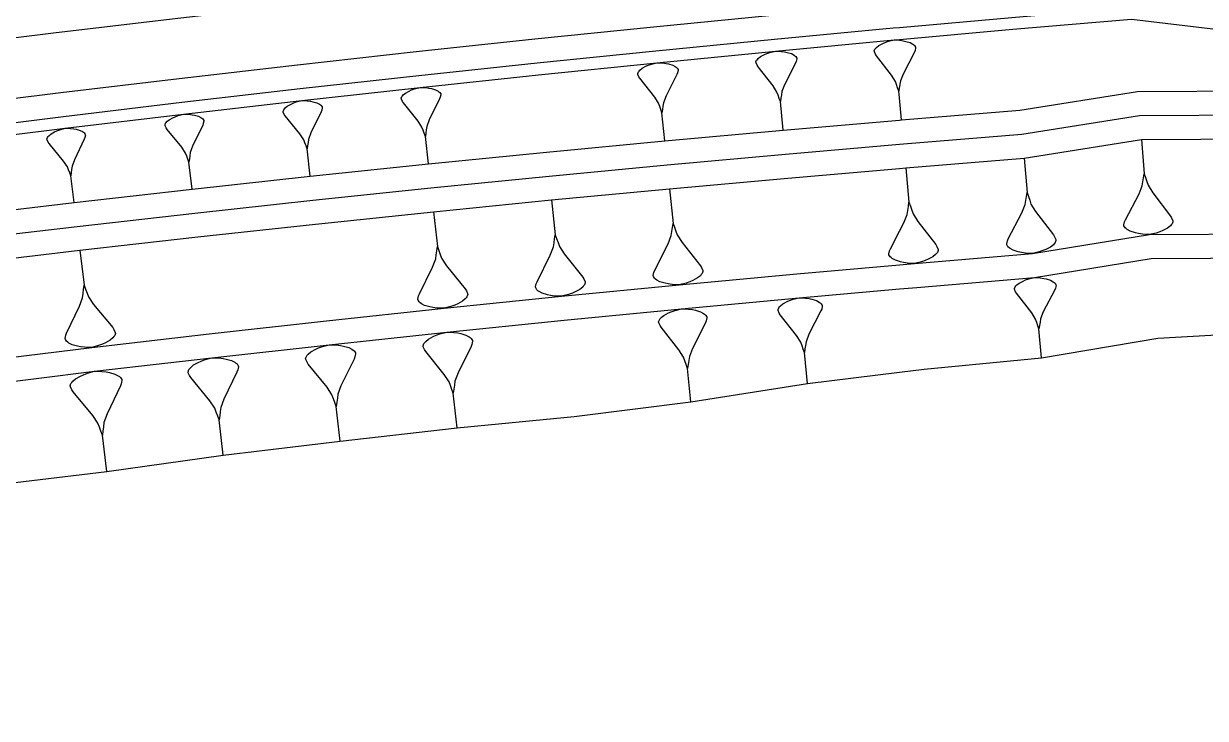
# Model space of a CAD drawing. Extents: x 388537 to 389570, y 804803 to 804975.
# Drawn here: x 388663.58 to 388712.72, y 804915.46 to 804944.36 of the extents above; entities that cross this region are included whole.
import ezdxf

# ---------------------------------------------------------------- set-up
doc = ezdxf.new("R2010")
doc.units = 0
doc.layers.get('0').update_dxf_attribs({"linetype": 'CONTINUOUS'})

msp = doc.modelspace()

# ---------------------------------------------------------------- linework, layer by layer
at = {"color": 7}
for p, q in [((388698.956, 804943.2225), (388698.984, 804943.2943)), ((388698.984, 804943.2943), (388699.0152, 804943.3317)), ((388699.0152, 804943.3317), (388699.0463, 804943.3691)), ((388699.0463, 804943.3691), (388699.1429, 804943.4472)), ((388699.1429, 804943.4472), (388699.3081, 804943.5315)), ((388699.3081, 804943.5315), (388699.4079, 804943.5752)), ((388699.4079, 804943.5752), (388699.5419, 804943.6221)), ((388699.5419, 804943.6221), (388699.7789, 804943.6784)), ((388699.7789, 804943.6784), (388700, 804943.6672)), ((388700, 804943.6672), (388700.0221, 804943.6661)), ((388700.0221, 804943.6661), (388700.1624, 804943.6444)), ((388700.1624, 804943.6444), (388700.2685, 804943.6195)), ((388700.2685, 804943.6195), (388700.4463, 804943.5667)), ((388700.4463, 804943.5667), (388700.5554, 804943.5075)), ((388700.5554, 804943.5075), (388700.5929, 804943.4764)), ((388700.5929, 804943.4764), (388700.6303, 804943.4452)), ((388700.6303, 804943.4452), (388700.6709, 804943.3798)), ((388700.6741, 804943.3455), (388700.6492, 804943.2394)), ((388700.6709, 804943.3798), (388700.6741, 804943.3455)), ((388694.035, 804942.7614), (388694.0624, 804942.8324)), ((388694.0383, 804942.7275), (388694.035, 804942.7614)), ((388694.0624, 804942.8324), (388694.0931, 804942.8696)), ((388694.0931, 804942.8696), (388694.1237, 804942.9068)), ((388694.1237, 804942.9068), (388694.219, 804942.9843)), ((388694.219, 804942.9843), (388694.382, 804943.0684)), ((388694.382, 804943.0684), (388694.4805, 804943.1121)), ((388694.4805, 804943.1121), (388694.6128, 804943.159)), ((388694.6128, 804943.159), (388694.8469, 804943.2157)), ((388694.8469, 804943.2157), (388695.0876, 804943.2046)), ((388695.0876, 804943.2046), (388695.2264, 804943.1837)), ((388695.2264, 804943.1837), (388695.3314, 804943.1595)), ((388695.3314, 804943.1595), (388695.5075, 804943.108)), ((388695.5075, 804943.108), (388695.6157, 804943.0499)), ((388695.6157, 804943.0499), (388695.6529, 804943.0193)), ((388695.6529, 804943.0193), (388695.69, 804942.9886)), ((388695.7095, 804942.7851), (388695.6821, 804942.7141)), ((388695.69, 804942.9886), (388695.7304, 804942.924)), ((388695.7337, 804942.8901), (388695.7095, 804942.7851)), ((388695.7304, 804942.924), (388695.7337, 804942.8901)), ((388698.9592, 804943.1882), (388698.956, 804943.2225)), ((388699.0029, 804943.0885), (388698.9592, 804943.1882)), ((388699.0435, 804943.023), (388699.0029, 804943.0885)), ((388699.6709, 804942.2159), (388699.0435, 804943.023)), ((388700.6212, 804943.1677), (388700.151, 804942.2599)), ((388700.6492, 804943.2394), (388700.6212, 804943.1677)), ((388689.1157, 804942.2793), (388689.1425, 804942.3497)), ((388689.1191, 804942.2458), (388689.1157, 804942.2793)), ((388689.1425, 804942.3497), (388689.1727, 804942.3866)), ((388689.1727, 804942.3866), (388689.2029, 804942.4235)), ((388689.2029, 804942.4235), (388689.2967, 804942.5007)), ((388689.2967, 804942.5007), (388689.4577, 804942.5845)), ((388689.4577, 804942.5845), (388689.5549, 804942.6281)), ((388689.5549, 804942.6281), (388689.6857, 804942.6751)), ((388689.6857, 804942.6751), (388689.917, 804942.7322)), ((388689.917, 804942.7322), (388690.1551, 804942.7221)), ((388690.1551, 804942.7221), (388690.2926, 804942.7021)), ((388690.2926, 804942.7021), (388690.3965, 804942.6786)), ((388690.3965, 804942.6786), (388690.5709, 804942.6283)), ((388690.5709, 804942.6283), (388690.6782, 804942.5714)), ((388690.6782, 804942.5714), (388690.7151, 804942.5412)), ((388690.7151, 804942.5412), (388690.752, 804942.511)), ((388690.7721, 804942.3098), (388690.7453, 804942.2394)), ((388690.752, 804942.511), (388690.7922, 804942.4473)), ((388690.7956, 804942.4138), (388690.7721, 804942.3098)), ((388690.7922, 804942.4473), (388690.7956, 804942.4138)), ((388694.082, 804942.629), (388694.0383, 804942.7275)), ((388694.1224, 804942.5644), (388694.082, 804942.629)), ((388694.7462, 804941.7688), (388694.1224, 804942.5644)), ((388695.6821, 804942.7141), (388695.2209, 804941.8143)), ((388700.151, 804942.2599), (388700.039, 804941.9729)), ((388689.1627, 804942.1486), (388689.1191, 804942.2458)), ((388689.2029, 804942.0849), (388689.1627, 804942.1486)), ((388689.8234, 804941.3004), (388689.2029, 804942.0849)), ((388690.7453, 804942.2394), (388690.2929, 804941.3474)), ((388694.9079, 804941.5105), (388694.7462, 804941.7688)), ((388695.2209, 804941.8143), (388695.1113, 804941.53)), ((388699.8332, 804941.9541), (388699.6709, 804942.2159)), ((388699.8801, 804941.82), (388699.8332, 804941.9541)), ((388699.927, 804941.686), (388699.8801, 804941.82)), ((388700.0173, 804941.8326), (388700, 804941.7209)), ((388700.039, 804941.9729), (388700.0173, 804941.8326)), ((388679.2824, 804941.2526), (388679.3081, 804941.3218)), ((388679.3081, 804941.3218), (388679.3373, 804941.3581)), ((388679.3373, 804941.3581), (388679.3666, 804941.3945)), ((388679.3666, 804941.3945), (388679.4579, 804941.4708)), ((388679.4579, 804941.4708), (388679.6148, 804941.5543)), ((388679.6148, 804941.5543), (388679.7097, 804941.5978)), ((388679.7097, 804941.5978), (388679.8374, 804941.6449)), ((388679.8374, 804941.6449), (388680.0635, 804941.7027)), ((388680.0635, 804941.7027), (388680.2968, 804941.6949)), ((388680.2968, 804941.6949), (388680.4316, 804941.6763)), ((388680.4316, 804941.6763), (388680.5336, 804941.6542)), ((388680.5336, 804941.6542), (388680.7048, 804941.6064)), ((388680.7048, 804941.6064), (388680.8104, 804941.5515)), ((388680.8104, 804941.5515), (388680.8467, 804941.5223)), ((388680.8467, 804941.5223), (388680.8831, 804941.493)), ((388680.9045, 804941.2961), (388680.8789, 804941.227)), ((388680.8831, 804941.493), (388680.9231, 804941.431)), ((388680.9266, 804941.3982), (388680.9045, 804941.2961)), ((388680.9231, 804941.431), (388680.9266, 804941.3982)), ((388689.9844, 804941.0455), (388689.8234, 804941.3004)), ((388690.2929, 804941.3474), (388690.1856, 804941.0657)), ((388694.9548, 804941.3781), (388694.9079, 804941.5105)), ((388695.0017, 804941.2458), (388694.9548, 804941.3781)), ((388695.0904, 804941.3912), (388695.0696, 804941.2523)), ((388695.1113, 804941.53), (388695.0904, 804941.3912)), ((388699.9739, 804941.5519), (388699.927, 804941.686)), ((388699.9956, 804941.6923), (388699.9739, 804941.5519)), ((388700, 804941.2668), (388699.9739, 804941.5519)), ((388700, 804941.7209), (388699.9956, 804941.6923)), ((388674.3938, 804940.7765), (388674.4226, 804940.8126)), ((388674.4226, 804940.8126), (388674.4514, 804940.8488)), ((388674.4514, 804940.8488), (388674.5415, 804940.9247)), ((388674.5415, 804940.9247), (388674.6965, 804941.008)), ((388674.6965, 804941.008), (388674.7902, 804941.0515)), ((388674.7902, 804941.0515), (388674.9164, 804941.0986)), ((388674.9164, 804941.0986), (388675.1401, 804941.1568)), ((388675.1401, 804941.1568), (388675.3711, 804941.15)), ((388675.3711, 804941.15), (388675.5046, 804941.1322)), ((388675.5046, 804941.1322), (388675.6057, 804941.1108)), ((388675.6057, 804941.1108), (388675.7754, 804941.0642)), ((388675.7754, 804941.0642), (388675.8802, 804941.0102)), ((388675.8802, 804941.0102), (388675.9163, 804940.9814)), ((388675.9163, 804940.9814), (388675.9525, 804940.9526)), ((388675.9525, 804940.9526), (388675.9923, 804940.8914)), ((388675.996, 804940.8589), (388675.9745, 804940.7578)), ((388675.9923, 804940.8914), (388675.996, 804940.8589)), ((388679.286, 804941.2197), (388679.2824, 804941.2526)), ((388679.3295, 804941.1249), (388679.286, 804941.2197)), ((388679.3695, 804941.0628), (388679.3295, 804941.1249)), ((388679.9837, 804940.2996), (388679.3695, 804941.0628)), ((388680.8789, 804941.227), (388680.4431, 804940.3495)), ((388690.0314, 804940.9148), (388689.9844, 804941.0455)), ((388690.0784, 804940.784), (388690.0314, 804940.9148)), ((388690.1253, 804940.6533), (388690.0784, 804940.784)), ((388690.1454, 804940.7907), (388690.1253, 804940.6533)), ((388690.1655, 804940.9282), (388690.1454, 804940.7907)), ((388690.1856, 804941.0657), (388690.1655, 804940.9282)), ((388695.0487, 804941.1134), (388695.0017, 804941.2458)), ((388695.0696, 804941.2523), (388695.0487, 804941.1134)), ((388695.1625, 804939.9266), (388695.0487, 804941.1134)), ((388700.0839, 804940.3515), (388700, 804941.2668)), ((388669.5382, 804940.2822), (388669.6271, 804940.3578)), ((388669.6271, 804940.3578), (388669.7803, 804940.4409)), ((388669.7803, 804940.4409), (388669.873, 804940.4844)), ((388669.873, 804940.4844), (388669.9978, 804940.5316)), ((388669.9978, 804940.5316), (388670.219, 804940.5901)), ((388670.219, 804940.5901), (388670.4478, 804940.5844)), ((388670.4478, 804940.5844), (388670.5802, 804940.5673)), ((388670.5802, 804940.5673), (388670.6804, 804940.5465)), ((388670.6804, 804940.5465), (388670.8486, 804940.5011)), ((388670.8486, 804940.5011), (388670.9526, 804940.4481)), ((388670.9526, 804940.4481), (388670.9885, 804940.4197)), ((388670.9885, 804940.4197), (388671.0245, 804940.3913)), ((388671.0245, 804940.3913), (388671.0641, 804940.3308)), ((388671.0679, 804940.2987), (388671.0471, 804940.1984)), ((388671.0641, 804940.3308), (388671.0679, 804940.2987)), ((388674.3686, 804940.7079), (388674.3938, 804940.7765)), ((388674.3723, 804940.6754), (388674.3686, 804940.7079)), ((388674.4158, 804940.5816), (388674.3723, 804940.6754)), ((388674.4556, 804940.5204), (388674.4158, 804940.5816)), ((388675.0669, 804939.7672), (388674.4556, 804940.5204)), ((388675.9494, 804940.6892), (388675.5215, 804939.8186)), ((388675.9745, 804940.7578), (388675.9494, 804940.6892)), ((388680.1435, 804940.0513), (388679.9837, 804940.2996)), ((388680.4431, 804940.3495), (388680.3403, 804940.0728)), ((388690.2429, 804939.4797), (388690.1253, 804940.6533)), ((388664.715, 804939.77), (388664.8664, 804939.8531)), ((388664.8664, 804939.8531), (388664.958, 804939.8965)), ((388664.958, 804939.8965), (388665.0814, 804939.9438)), ((388665.0814, 804939.9438), (388665.3004, 804940.0027)), ((388665.3004, 804940.0027), (388665.5271, 804939.998)), ((388665.5271, 804939.998), (388665.6583, 804939.9816)), ((388665.6583, 804939.9816), (388665.7576, 804939.9614)), ((388665.7576, 804939.9614), (388665.9245, 804939.9171)), ((388665.9245, 804939.9171), (388666.0278, 804939.865)), ((388666.0278, 804939.865), (388666.0635, 804939.8371)), ((388666.0635, 804939.8371), (388666.0992, 804939.8091)), ((388666.0992, 804939.8091), (388666.1387, 804939.7493)), ((388669.4569, 804940.1423), (388669.4815, 804940.2103)), ((388669.4606, 804940.1101), (388669.4569, 804940.1423)), ((388669.5041, 804940.0175), (388669.4606, 804940.1101)), ((388669.4815, 804940.2103), (388669.5098, 804940.2463)), ((388669.5438, 804939.9569), (388669.5041, 804940.0175)), ((388669.5098, 804940.2463), (388669.5382, 804940.2822)), ((388670.1524, 804939.2136), (388669.5438, 804939.9569)), ((388671.0225, 804940.1304), (388670.6024, 804939.2664)), ((388671.0471, 804940.1984), (388671.0225, 804940.1304)), ((388675.5215, 804939.8186), (388675.421, 804939.5442)), ((388680.1906, 804939.9237), (388680.1435, 804940.0513)), ((388680.2376, 804939.796), (388680.1906, 804939.9237)), ((388680.3033, 804939.8031), (388680.2847, 804939.6683)), ((388680.3218, 804939.9379), (388680.3033, 804939.8031)), ((388680.3403, 804940.0728), (388680.3218, 804939.9379)), ((388664.5472, 804939.5558), (388664.5713, 804939.6234)), ((388664.5511, 804939.524), (388664.5472, 804939.5558)), ((388664.5945, 804939.4324), (388664.5511, 804939.524)), ((388664.5713, 804939.6234), (388664.5992, 804939.6591)), ((388664.6341, 804939.3726), (388664.5945, 804939.4324)), ((388664.5992, 804939.6591), (388664.6272, 804939.6948)), ((388664.6272, 804939.6948), (388664.715, 804939.77)), ((388665.2401, 804938.6387), (388664.6341, 804939.3726)), ((388666.0983, 804939.5506), (388665.6857, 804938.6929)), ((388666.1224, 804939.6181), (388666.0983, 804939.5506)), ((388666.1426, 804939.7175), (388666.1224, 804939.6181)), ((388666.1387, 804939.7493), (388666.1426, 804939.7175)), ((388675.2262, 804939.5221), (388675.0669, 804939.7672)), ((388675.2733, 804939.3959), (388675.2262, 804939.5221)), ((388675.3205, 804939.2697), (388675.2733, 804939.3959)), ((388675.4032, 804939.4106), (388675.3854, 804939.277)), ((388675.421, 804939.5442), (388675.4032, 804939.4106)), ((388680.2847, 804939.6683), (388680.2376, 804939.796)), ((388680.4096, 804938.5198), (388680.2847, 804939.6683)), ((388710.0643, 804939.5409), (388710.1832, 804938.1122)), ((388670.3111, 804938.9715), (388670.1524, 804939.2136)), ((388670.3583, 804938.8467), (388670.3111, 804938.9715)), ((388670.4056, 804938.7219), (388670.3583, 804938.8467)), ((388670.4869, 804938.8618), (388670.4699, 804938.7295)), ((388670.504, 804938.9942), (388670.4869, 804938.8618)), ((388670.6024, 804939.2664), (388670.504, 804938.9942)), ((388675.3676, 804939.1435), (388675.3205, 804939.2697)), ((388675.3854, 804939.277), (388675.3676, 804939.1435)), ((388675.4961, 804938.0069), (388675.3676, 804939.1435)), ((388665.3984, 804938.3996), (388665.2401, 804938.6387)), ((388665.4457, 804938.2761), (388665.3984, 804938.3996)), ((388665.5894, 804938.4228), (388665.573, 804938.2916)), ((388665.6857, 804938.6929), (388665.5894, 804938.4228)), ((388670.4528, 804938.5971), (388670.4056, 804938.7219)), ((388670.4699, 804938.7295), (388670.4528, 804938.5971)), ((388670.5847, 804937.472), (388670.4528, 804938.5971)), ((388700.2665, 804938.3599), (388700.3982, 804936.9244)), ((388705.1812, 804938.762), (388705.3065, 804937.3299)), ((388665.493, 804938.1527), (388665.4457, 804938.2761)), ((388665.5403, 804938.0292), (388665.493, 804938.1527)), ((388665.5567, 804938.1604), (388665.5403, 804938.0292)), ((388665.6758, 804936.9151), (388665.5403, 804938.0292)), ((388665.573, 804938.2916), (388665.5567, 804938.1604)), ((388710.1287, 804937.7788), (388710.156, 804937.9455)), ((388710.156, 804937.9455), (388710.1832, 804938.1122)), ((388710.1832, 804938.1122), (388710.2376, 804937.9523)), ((388710.2376, 804937.9523), (388710.292, 804937.7924)), ((388690.4424, 804937.4897), (388690.5869, 804936.0477)), ((388709.9654, 804937.272), (388710.1015, 804937.6121)), ((388710.1015, 804937.6121), (388710.1287, 804937.7788)), ((388710.292, 804937.7924), (388710.3464, 804937.6325)), ((388710.3464, 804937.6325), (388710.5369, 804937.3195)), ((388685.5331, 804937.0216), (388685.6841, 804935.5764)), ((388700.3722, 804936.7566), (388700.3982, 804936.9244)), ((388700.3982, 804936.9244), (388700.4542, 804936.7642)), ((388705.2266, 804936.8282), (388705.2533, 804936.9954)), ((388705.2533, 804936.9954), (388705.2799, 804937.1626)), ((388705.2799, 804937.1626), (388705.3065, 804937.3299)), ((388705.3065, 804937.3299), (388705.3617, 804937.1698)), ((388705.3617, 804937.1698), (388705.4169, 804937.0097)), ((388705.4169, 804937.0097), (388705.4721, 804936.8496)), ((388709.3971, 804936.1971), (388709.9654, 804937.272)), ((388710.5369, 804937.3195), (388711.2749, 804936.3534)), ((388680.6258, 804936.5316), (388680.7833, 804935.0831)), ((388700.1863, 804936.0779), (388700.3203, 804936.421)), ((388700.3203, 804936.421), (388700.3462, 804936.5888)), ((388700.3462, 804936.5888), (388700.3722, 804936.7566)), ((388700.4542, 804936.7642), (388700.5103, 804936.6039)), ((388700.5103, 804936.6039), (388700.5663, 804936.4436)), ((388700.5663, 804936.4436), (388700.7605, 804936.1305)), ((388704.5264, 804935.4063), (388705.0916, 804936.4865)), ((388705.0916, 804936.4865), (388705.2266, 804936.8282)), ((388705.4721, 804936.8496), (388705.6644, 804936.5366)), ((388705.6644, 804936.5366), (388706.4086, 804935.5709)), ((388690.5375, 804935.7098), (388690.5622, 804935.8787)), ((388690.5622, 804935.8787), (388690.5869, 804936.0477)), ((388690.5869, 804936.0477), (388690.6446, 804935.887)), ((388690.6446, 804935.887), (388690.7023, 804935.7263)), ((388700, 804935.7182), (388700.1863, 804936.0779)), ((388700.7605, 804936.1305), (388701.5107, 804935.1654)), ((388709.3325, 804935.9862), (388709.3631, 804936.1121)), ((388709.3359, 804935.9454), (388709.3325, 804935.9862)), ((388709.3835, 804935.8672), (388709.3359, 804935.9454)), ((388709.3631, 804936.1121), (388709.3971, 804936.1971)), ((388711.268, 804935.9418), (388711.1524, 804935.8499)), ((388711.3055, 804935.986), (388711.268, 804935.9418)), ((388711.2749, 804936.3534), (388711.3225, 804936.2751)), ((388711.3429, 804936.0302), (388711.3055, 804935.986)), ((388711.3225, 804936.2751), (388711.3735, 804936.156)), ((388711.3769, 804936.1152), (388711.3429, 804936.0302)), ((388711.3735, 804936.156), (388711.3769, 804936.1152)), ((388685.636, 804935.2374), (388685.66, 804935.4069)), ((388685.66, 804935.4069), (388685.6841, 804935.5764)), ((388685.6841, 804935.5764), (388685.7426, 804935.4155)), ((388685.7426, 804935.4155), (388685.8012, 804935.2546)), ((388690.3811, 804935.1948), (388690.5128, 804935.5409)), ((388690.5128, 804935.5409), (388690.5375, 804935.7098)), ((388690.7023, 804935.7263), (388690.76, 804935.5657)), ((388690.76, 804935.5657), (388690.9578, 804935.2526)), ((388699.6241, 804934.9924), (388700, 804935.7182)), ((388704.4926, 804935.3209), (388704.5264, 804935.4063)), ((388706.4086, 804935.5709), (388706.4566, 804935.4927)), ((388706.4566, 804935.4927), (388706.5083, 804935.3735)), ((388709.4277, 804935.8298), (388709.3835, 804935.8672)), ((388709.4719, 804935.7923), (388709.4277, 804935.8298)), ((388709.6012, 804935.7209), (388709.4719, 804935.7923)), ((388709.8121, 804935.6562), (388709.6012, 804935.7209)), ((388709.9379, 804935.6256), (388709.8121, 804935.6562)), ((388710.1046, 804935.5983), (388709.9379, 804935.6256)), ((388710.3938, 804935.5813), (388710.1046, 804935.5983)), ((388710.6761, 804935.6459), (388710.3938, 804935.5813)), ((388710.836, 804935.7003), (388710.6761, 804935.6459)), ((388710.9551, 804935.7513), (388710.836, 804935.7003)), ((388711.1524, 804935.8499), (388710.9551, 804935.7513)), ((388665.9171, 804934.9297), (388666.0943, 804933.4718)), ((388680.7366, 804934.743), (388680.7599, 804934.9131)), ((388680.7599, 804934.9131), (388680.7833, 804935.0831)), ((388680.7833, 804935.0831), (388680.8427, 804934.9221)), ((388680.8427, 804934.9221), (388680.9021, 804934.761)), ((388685.4813, 804934.7203), (388685.612, 804935.0679)), ((388685.612, 804935.0679), (388685.636, 804935.2374)), ((388685.8012, 804935.2546), (388685.8597, 804935.0938)), ((388685.8597, 804935.0938), (388686.0594, 804934.7807)), ((388689.8251, 804934.0987), (388690.3811, 804935.1948)), ((388690.9578, 804935.2526), (388691.7203, 804934.2886)), ((388699.5609, 804934.7798), (388699.5906, 804934.9066)), ((388699.5906, 804934.9066), (388699.6241, 804934.9924)), ((388701.5107, 804935.1654), (388701.5592, 804935.0871)), ((388701.5592, 804935.0871), (388701.6115, 804934.9679)), ((388701.6153, 804934.9268), (388701.5818, 804934.8411)), ((388701.6115, 804934.9679), (388701.6153, 804934.9268)), ((388704.4624, 804935.1946), (388704.4926, 804935.3209)), ((388704.466, 804935.1537), (388704.4624, 804935.1946)), ((388704.5141, 804935.0754), (388704.466, 804935.1537)), ((388704.5586, 804935.0381), (388704.5141, 804935.0754)), ((388704.6031, 804935.0008), (388704.5586, 804935.0381)), ((388704.733, 804934.9297), (388704.6031, 804935.0008)), ((388704.9447, 804934.8657), (388704.733, 804934.9297)), ((388705.9712, 804934.9142), (388705.8111, 804934.859)), ((388706.0904, 804934.9659), (388705.9712, 804934.9142)), ((388706.2878, 804935.0656), (388706.0904, 804934.9659)), ((388706.4034, 804935.1582), (388706.2878, 804935.0656)), ((388706.4408, 804935.2027), (388706.4034, 804935.1582)), ((388706.4781, 804935.2472), (388706.4408, 804935.2027)), ((388706.5119, 804935.3326), (388706.4781, 804935.2472)), ((388706.5083, 804935.3735), (388706.5119, 804935.3326)), ((388680.5836, 804934.2239), (388680.7132, 804934.573)), ((388680.7132, 804934.573), (388680.7366, 804934.743)), ((388680.9021, 804934.761), (388680.9615, 804934.6)), ((388680.9615, 804934.6), (388681.163, 804934.2869)), ((388684.9285, 804933.619), (388685.4813, 804934.7203)), ((388686.0594, 804934.7807), (388686.8279, 804933.8174)), ((388699.5647, 804934.7388), (388699.5609, 804934.7798)), ((388699.6132, 804934.6606), (388699.5647, 804934.7388)), ((388699.658, 804934.6233), (388699.6132, 804934.6606)), ((388699.7027, 804934.5861), (388699.658, 804934.6233)), ((388699.8333, 804934.5153), (388699.7027, 804934.5861)), ((388700, 804934.4657), (388699.8333, 804934.5153)), ((388700.0459, 804934.4521), (388700, 804934.4657)), ((388700.1727, 804934.4224), (388700.0459, 804934.4521)), ((388700.3405, 804934.3964), (388700.1727, 804934.4224)), ((388700.6313, 804934.3817), (388700.3405, 804934.3964)), ((388700.9146, 804934.449), (388700.6313, 804934.3817)), ((388701.0749, 804934.5051), (388700.9146, 804934.449)), ((388701.1942, 804934.5574), (388701.0749, 804934.5051)), ((388701.3917, 804934.6582), (388701.1942, 804934.5574)), ((388701.5073, 804934.7515), (388701.3917, 804934.6582)), ((388701.5445, 804934.7963), (388701.5073, 804934.7515)), ((388701.5818, 804934.8411), (388701.5445, 804934.7963)), ((388705.071, 804934.8355), (388704.9447, 804934.8657)), ((388705.2383, 804934.8089), (388705.071, 804934.8355)), ((388705.5283, 804934.793), (388705.2383, 804934.8089)), ((388705.8111, 804934.859), (388705.5283, 804934.793)), ((388680.034, 804933.1173), (388680.5836, 804934.2239)), ((388681.163, 804934.2869), (388681.9377, 804933.3243)), ((388689.7633, 804933.8845), (388689.7921, 804934.0122)), ((388689.7921, 804934.0122), (388689.8251, 804934.0987)), ((388691.7203, 804934.2886), (388691.7697, 804934.2104)), ((388691.7574, 804933.9178), (388691.7204, 804933.8725)), ((388691.7945, 804933.9632), (388691.7574, 804933.9178)), ((388691.7697, 804934.2104), (388691.8233, 804934.0909)), ((388691.8274, 804934.0497), (388691.7945, 804933.9632)), ((388691.8233, 804934.0909), (388691.8274, 804934.0497)), ((388666.0729, 804933.3001), (388666.0943, 804933.4718)), ((388666.0943, 804933.4718), (388666.1563, 804933.3103)), ((388684.8675, 804933.4039), (388684.8958, 804933.5321)), ((388684.8958, 804933.5321), (388684.9285, 804933.619)), ((388686.8279, 804933.8174), (388686.8779, 804933.7391)), ((388686.8668, 804933.4458), (388686.8298, 804933.4002)), ((388686.9037, 804933.4914), (388686.8668, 804933.4458)), ((388686.8779, 804933.7391), (388686.9321, 804933.6196)), ((388686.9364, 804933.5783), (388686.9037, 804933.4914)), ((388686.9321, 804933.6196), (388686.9364, 804933.5783)), ((388689.7674, 804933.8433), (388689.7633, 804933.8845)), ((388689.8169, 804933.765), (388689.7674, 804933.8433)), ((388689.8622, 804933.7279), (388689.8169, 804933.765)), ((388689.9076, 804933.6908), (388689.8622, 804933.7279)), ((388690.0394, 804933.6208), (388689.9076, 804933.6908)), ((388690.2537, 804933.5591), (388690.0394, 804933.6208)), ((388690.3814, 804933.5303), (388690.2537, 804933.5591)), ((388690.5503, 804933.5056), (388690.3814, 804933.5303)), ((388690.8429, 804933.4933), (388690.5503, 804933.5056)), ((388691.1271, 804933.5634), (388690.8429, 804933.4933)), ((388691.2878, 804933.6211), (388691.1271, 804933.5634)), ((388691.4073, 804933.6747), (388691.2878, 804933.6211)), ((388691.605, 804933.7777), (388691.4073, 804933.6747)), ((388691.7204, 804933.8725), (388691.605, 804933.7777)), ((388704.7861, 804933.3419), (388704.8146, 804933.414)), ((388704.8146, 804933.414), (388704.846, 804933.4515)), ((388704.846, 804933.4515), (388704.8775, 804933.489)), ((388704.8775, 804933.489), (388704.975, 804933.567)), ((388704.975, 804933.567), (388705.1415, 804933.6511)), ((388705.1415, 804933.6511), (388705.2419, 804933.6947)), ((388705.2419, 804933.6947), (388705.3769, 804933.7412)), ((388705.3769, 804933.7412), (388705.6154, 804933.7969)), ((388705.6154, 804933.7969), (388705.8599, 804933.7835)), ((388705.8599, 804933.7835), (388706.0009, 804933.761)), ((388706.0009, 804933.761), (388706.1074, 804933.7356)), ((388706.1074, 804933.7356), (388706.286, 804933.6817)), ((388706.286, 804933.6817), (388706.3955, 804933.6217)), ((388706.3955, 804933.6217), (388706.433, 804933.5902)), ((388706.433, 804933.5902), (388706.4705, 804933.5588)), ((388706.4705, 804933.5588), (388706.5111, 804933.4928)), ((388706.5141, 804933.4583), (388706.4886, 804933.3518)), ((388706.5111, 804933.4928), (388706.5141, 804933.4583)), ((388665.904, 804932.6033), (388666.0302, 804932.9568)), ((388666.0302, 804932.9568), (388666.0516, 804933.1285)), ((388666.0516, 804933.1285), (388666.0729, 804933.3001)), ((388666.1563, 804933.3103), (388666.2182, 804933.1487)), ((388666.2182, 804933.1487), (388666.2801, 804932.9872)), ((388666.2801, 804932.9872), (388666.4872, 804932.6742)), ((388679.9737, 804932.9014), (388680.0016, 804933.03)), ((388680.0016, 804933.03), (388680.034, 804933.1173)), ((388681.9377, 804933.3243), (388681.9881, 804933.246)), ((388681.9782, 804932.9519), (388681.9413, 804932.906)), ((388682.0151, 804932.9977), (388681.9782, 804932.9519)), ((388681.9881, 804933.246), (388682.043, 804933.1264)), ((388682.0475, 804933.085), (388682.0151, 804932.9977)), ((388682.043, 804933.1264), (388682.0475, 804933.085)), ((388684.8718, 804933.3626), (388684.8675, 804933.4039)), ((388684.9217, 804933.2843), (388684.8718, 804933.3626)), ((388684.9673, 804933.2473), (388684.9217, 804933.2843)), ((388685.0129, 804933.2104), (388684.9673, 804933.2473)), ((388685.1454, 804933.1407), (388685.0129, 804933.2104)), ((388685.3605, 804933.0797), (388685.1454, 804933.1407)), ((388685.4887, 804933.0514), (388685.3605, 804933.0797)), ((388685.6582, 804933.0273), (388685.4887, 804933.0514)), ((388685.9516, 804933.0162), (388685.6582, 804933.0273)), ((388686.2363, 804933.0877), (388685.9516, 804933.0162)), ((388686.3971, 804933.1463), (388686.2363, 804933.0877)), ((388686.5167, 804933.2005), (388686.3971, 804933.1463)), ((388686.7145, 804933.3047), (388686.5167, 804933.2005)), ((388686.8298, 804933.4002), (388686.7145, 804933.3047)), ((388695.5779, 804932.8916), (388695.8317, 804932.953)), ((388695.8317, 804932.953), (388696.0925, 804932.9409)), ((388696.0925, 804932.9409), (388696.2431, 804932.9183)), ((388704.7891, 804933.3074), (388704.7861, 804933.3419)), ((388704.8327, 804933.207), (388704.7891, 804933.3074)), ((388704.8732, 804933.141), (388704.8327, 804933.207)), ((388705.5006, 804932.3268), (388704.8732, 804933.141)), ((388706.4602, 804933.2797), (388705.9836, 804932.369)), ((388706.4886, 804933.3518), (388706.4602, 804933.2797)), ((388665.3642, 804931.4809), (388665.904, 804932.6033)), ((388666.4872, 804932.6742), (388667.2803, 804931.7138)), ((388679.9782, 804932.86), (388679.9737, 804932.9014)), ((388680.0286, 804932.7817), (388679.9782, 804932.86)), ((388680.0745, 804932.7448), (388680.0286, 804932.7817)), ((388680.1204, 804932.708), (388680.0745, 804932.7448)), ((388680.2535, 804932.6387), (388680.1204, 804932.708)), ((388680.4695, 804932.5784), (388680.2535, 804932.6387)), ((388680.5981, 804932.5505), (388680.4695, 804932.5784)), ((388680.7682, 804932.5272), (388680.5981, 804932.5505)), ((388681.0623, 804932.5173), (388680.7682, 804932.5272)), ((388681.3475, 804932.5902), (388681.0623, 804932.5173)), ((388681.5086, 804932.6495), (388681.3475, 804932.5902)), ((388681.6282, 804932.7044), (388681.5086, 804932.6495)), ((388681.8262, 804932.8097), (388681.6282, 804932.7044)), ((388681.9413, 804932.906), (388681.8262, 804932.8097)), ((388690.5108, 804932.3742), (388690.6667, 804932.4302)), ((388690.6667, 804932.4302), (388690.9426, 804932.4983)), ((388690.9426, 804932.4983), (388691.2264, 804932.4863)), ((388691.2264, 804932.4863), (388691.3904, 804932.4624)), ((388691.3904, 804932.4624), (388691.5143, 804932.4344)), ((388691.5143, 804932.4344), (388691.7222, 804932.3745)), ((388694.9514, 804932.4605), (388694.9811, 804932.5375)), ((388694.9549, 804932.4237), (388694.9514, 804932.4605)), ((388694.9811, 804932.5375), (388695.0144, 804932.5778)), ((388695.0144, 804932.5778), (388695.0476, 804932.6181)), ((388695.0476, 804932.6181), (388695.1508, 804932.7022)), ((388695.1508, 804932.7022), (388695.3276, 804932.7933)), ((388695.3276, 804932.7933), (388695.4343, 804932.8407)), ((388695.4343, 804932.8407), (388695.5779, 804932.8916)), ((388696.2431, 804932.9183), (388696.3569, 804932.8921)), ((388696.3569, 804932.8921), (388696.5478, 804932.8362)), ((388696.5478, 804932.8362), (388696.6651, 804932.7733)), ((388696.6651, 804932.7733), (388696.7054, 804932.7401)), ((388696.7054, 804932.7401), (388696.7457, 804932.7068)), ((388696.7669, 804932.4862), (388696.7371, 804932.4092)), ((388696.7457, 804932.7068), (388696.7895, 804932.6368)), ((388696.793, 804932.6001), (388696.7669, 804932.4862)), ((388696.7895, 804932.6368), (388696.793, 804932.6001)), ((388689.9871, 804931.9583), (388690.0191, 804932.0423)), ((388689.9911, 804931.9183), (388689.9871, 804931.9583)), ((388690.0191, 804932.0423), (388690.0551, 804932.0863)), ((388690.0551, 804932.0863), (388690.091, 804932.1303)), ((388690.091, 804932.1303), (388690.203, 804932.2222)), ((388690.203, 804932.2222), (388690.3949, 804932.3222)), ((388690.3949, 804932.3222), (388690.5108, 804932.3742)), ((388691.7222, 804932.3745), (388691.8502, 804932.3065)), ((388691.8502, 804932.3065), (388691.8942, 804932.2706)), ((388691.8942, 804932.2706), (388691.9382, 804932.2346)), ((388691.9622, 804931.9947), (388691.9302, 804931.9107)), ((388691.9382, 804932.2346), (388691.9862, 804932.1586)), ((388691.9902, 804932.1187), (388691.9622, 804931.9947)), ((388691.9862, 804932.1586), (388691.9902, 804932.1187)), ((388695.0023, 804932.3169), (388694.9549, 804932.4237)), ((388695.0461, 804932.2469), (388695.0023, 804932.3169)), ((388695.7225, 804931.3843), (388695.0461, 804932.2469)), ((388696.7371, 804932.4092), (388696.2371, 804931.4337)), ((388705.6627, 804932.0628), (388705.5006, 804932.3268)), ((388705.7093, 804931.9278), (388705.6627, 804932.0628)), ((388705.8473, 804931.9399), (388705.8249, 804931.7989)), ((388705.8697, 804932.0809), (388705.8473, 804931.9399)), ((388705.9836, 804932.369), (388705.8697, 804932.0809)), ((388665.3326, 804931.3925), (388665.3642, 804931.4809)), ((388667.2803, 804931.7138), (388667.3321, 804931.6356)), ((388667.3321, 804931.6356), (388667.3889, 804931.5157)), ((388667.394, 804931.474), (388667.3625, 804931.3856)), ((388667.3889, 804931.5157), (388667.394, 804931.474)), ((388680.7283, 804931.3921), (388680.8878, 804931.4509)), ((388680.8878, 804931.4509), (388681.1705, 804931.5231)), ((388681.1705, 804931.5231), (388681.462, 804931.5133)), ((388681.462, 804931.5133), (388681.6305, 804931.4902)), ((388681.6305, 804931.4902), (388681.758, 804931.4625)), ((388681.758, 804931.4625), (388681.9719, 804931.4028)), ((388690.0431, 804931.8024), (388689.9911, 804931.9183)), ((388690.0911, 804931.7264), (388690.0431, 804931.8024)), ((388690.831, 804930.791), (388690.0911, 804931.7264)), ((388691.9302, 804931.9107), (388691.3907, 804930.8471)), ((388705.7559, 804931.7929), (388705.7093, 804931.9278)), ((388705.8024, 804931.6579), (388705.7559, 804931.7929)), ((388705.8249, 804931.7989), (388705.8024, 804931.6579)), ((388705.908, 804930.4504), (388705.8024, 804931.6579)), ((388665.3062, 804931.2625), (388665.3326, 804931.3925)), ((388665.3112, 804931.2208), (388665.3062, 804931.2625)), ((388665.363, 804931.1426), (388665.3112, 804931.2208)), ((388665.4097, 804931.106), (388665.363, 804931.1426)), ((388665.4565, 804931.0694), (388665.4097, 804931.106)), ((388665.5915, 804931.0013), (388665.4565, 804931.0694)), ((388665.81, 804930.9433), (388665.5915, 804931.0013)), ((388666.6948, 804930.9663), (388666.4083, 804930.8892)), ((388666.8564, 804931.0282), (388666.6948, 804930.9663)), ((388666.9763, 804931.0851), (388666.8564, 804931.0282)), ((388667.1744, 804931.1937), (388666.9763, 804931.0851)), ((388667.2893, 804931.2922), (388667.1744, 804931.1937)), ((388667.3259, 804931.3389), (388667.2893, 804931.2922)), ((388667.3625, 804931.3856), (388667.3259, 804931.3389)), ((388676.0025, 804930.9286), (388676.2876, 804931.0028)), ((388676.2876, 804931.0028), (388676.5821, 804930.9941)), ((388676.5821, 804930.9941), (388676.7524, 804930.9714)), ((388676.7524, 804930.9714), (388676.8813, 804930.9441)), ((388680.1943, 804930.9605), (388680.2264, 804931.047)), ((388680.1987, 804930.9195), (388680.1943, 804930.9605)), ((388680.2264, 804931.047), (388680.2629, 804931.0925)), ((388680.2629, 804931.0925), (388680.2995, 804931.138)), ((388680.2995, 804931.138), (388680.4136, 804931.2334)), ((388680.4136, 804931.2334), (388680.6097, 804931.3377)), ((388680.6097, 804931.3377), (388680.7283, 804931.3921)), ((388681.9719, 804931.4028), (388682.1039, 804931.3342)), ((388682.1039, 804931.3342), (388682.1493, 804931.2976)), ((388682.1493, 804931.2976), (388682.1948, 804931.2611)), ((388682.2216, 804931.015), (388682.1895, 804930.9285)), ((388682.1948, 804931.2611), (388682.2447, 804931.1835)), ((388682.2492, 804931.1425), (388682.2216, 804931.015)), ((388682.2447, 804931.1835), (388682.2492, 804931.1425)), ((388695.8977, 804931.1043), (388695.7225, 804931.3843)), ((388695.9486, 804930.9608), (388695.8977, 804931.1043)), ((388695.9995, 804930.8173), (388695.9486, 804930.9608)), ((388696.0957, 804930.9749), (388696.073, 804930.8244)), ((388696.1183, 804931.1255), (388696.0957, 804930.9749)), ((388696.2371, 804931.4337), (388696.1183, 804931.1255)), ((388665.94, 804930.9168), (388665.81, 804930.9433)), ((388666.1117, 804930.8954), (388665.94, 804930.9168)), ((388666.4083, 804930.8892), (388666.1117, 804930.8954)), ((388675.304, 804930.4303), (388675.336, 804930.5178)), ((388675.336, 804930.5178), (388675.3728, 804930.5639)), ((388675.3728, 804930.5639), (388675.4095, 804930.61)), ((388675.4095, 804930.61), (388675.5243, 804930.7068)), ((388675.5243, 804930.7068), (388675.722, 804930.8131)), ((388675.722, 804930.8131), (388675.8415, 804930.8685)), ((388675.8415, 804930.8685), (388676.0025, 804930.9286)), ((388676.8813, 804930.9441), (388677.0977, 804930.8847)), ((388677.0977, 804930.8847), (388677.2313, 804930.8159)), ((388677.2313, 804930.8159), (388677.2774, 804930.7792)), ((388677.2774, 804930.7792), (388677.3235, 804930.7424)), ((388677.3515, 804930.494), (388677.3195, 804930.4065)), ((388677.3235, 804930.7424), (388677.3742, 804930.6643)), ((388677.3789, 804930.6229), (388677.3515, 804930.494)), ((388677.3742, 804930.6643), (388677.3789, 804930.6229)), ((388680.2531, 804930.801), (388680.1987, 804930.9195)), ((388680.303, 804930.7234), (388680.2531, 804930.801)), ((388681.0707, 804929.7695), (388680.303, 804930.7234)), ((388682.1895, 804930.9285), (388681.6448, 804929.832)), ((388691.023, 804930.4872), (388690.831, 804930.791)), ((388691.079, 804930.3313), (388691.023, 804930.4872)), ((388691.2628, 804930.5112), (388691.2389, 804930.3473)), ((388691.3907, 804930.8471), (388691.2628, 804930.5112)), ((388696.0504, 804930.6738), (388695.9995, 804930.8173)), ((388696.073, 804930.8244), (388696.0504, 804930.6738)), ((388696.1738, 804929.3871), (388696.0504, 804930.6738)), ((388670.4499, 804929.9677), (388670.4868, 804930.0143)), ((388670.4868, 804930.0143), (388670.5236, 804930.0609)), ((388670.5236, 804930.0609), (388670.6389, 804930.159)), ((388670.6389, 804930.159), (388670.8377, 804930.2669)), ((388670.8377, 804930.2669), (388670.958, 804930.3233)), ((388670.958, 804930.3233), (388671.12, 804930.3846)), ((388671.12, 804930.3846), (388671.4071, 804930.4606)), ((388671.4071, 804930.4606), (388671.704, 804930.4531)), ((388671.704, 804930.4531), (388671.8758, 804930.431)), ((388671.8758, 804930.431), (388672.0058, 804930.4039)), ((388672.0058, 804930.4039), (388672.2242, 804930.3449)), ((388672.2242, 804930.3449), (388672.3592, 804930.2762)), ((388672.3592, 804930.2762), (388672.4058, 804930.2394)), ((388672.4058, 804930.2394), (388672.4524, 804930.2025)), ((388672.4524, 804930.2025), (388672.5039, 804930.124)), ((388672.5088, 804930.0823), (388672.4817, 804929.9522)), ((388672.5039, 804930.124), (388672.5088, 804930.0823)), ((388675.3087, 804930.3889), (388675.304, 804930.4303)), ((388675.3641, 804930.2694), (388675.3087, 804930.3889)), ((388675.4149, 804930.1913), (388675.3641, 804930.2694)), ((388676.1943, 804929.231), (388675.4149, 804930.1913)), ((388677.3195, 804930.4065), (388676.774, 804929.2965)), ((388691.135, 804930.1754), (388691.079, 804930.3313)), ((388691.191, 804930.0194), (388691.135, 804930.1754)), ((388691.2149, 804930.1834), (388691.191, 804930.0194)), ((388691.3312, 804928.6201), (388691.191, 804930.0194)), ((388691.2389, 804930.3473), (388691.2149, 804930.1834)), ((388665.5836, 804929.4332), (388665.6213, 804929.4813)), ((388665.6213, 804929.4813), (388665.7397, 804929.5828)), ((388665.7397, 804929.5828), (388665.9438, 804929.6947)), ((388665.9438, 804929.6947), (388666.0673, 804929.7533)), ((388666.0673, 804929.7533), (388666.2338, 804929.8171)), ((388666.2338, 804929.8171), (388666.529, 804929.8965)), ((388666.529, 804929.8965), (388666.8346, 804929.8901)), ((388666.8346, 804929.8901), (388667.0115, 804929.8681)), ((388667.0115, 804929.8681), (388667.1455, 804929.8408)), ((388667.1455, 804929.8408), (388667.3705, 804929.7811)), ((388667.3705, 804929.7811), (388667.5097, 804929.7109)), ((388667.5097, 804929.7109), (388667.5578, 804929.6732)), ((388667.5578, 804929.6732), (388667.606, 804929.6355)), ((388667.606, 804929.6355), (388667.6593, 804929.5549)), ((388667.6645, 804929.5119), (388667.6373, 804929.378)), ((388667.6593, 804929.5549), (388667.6645, 804929.5119)), ((388670.418, 804929.8793), (388670.4499, 804929.9677)), ((388670.4229, 804929.8376), (388670.418, 804929.8793)), ((388670.4793, 804929.7174), (388670.4229, 804929.8376)), ((388670.5308, 804929.6388), (388670.4793, 804929.7174)), ((388671.3206, 804928.6742), (388670.5308, 804929.6388)), ((388672.4498, 804929.8639), (388671.9046, 804928.7427)), ((388672.4817, 804929.9522), (388672.4498, 804929.8639)), ((388681.2704, 804929.4593), (388681.0707, 804929.7695)), ((388681.5165, 804929.486), (388681.4933, 804929.3175)), ((388681.6448, 804929.832), (388681.5165, 804929.486)), ((388665.5135, 804929.294), (388665.5459, 804929.385)), ((388665.5187, 804929.2511), (388665.5135, 804929.294)), ((388665.5772, 804929.1275), (388665.5187, 804929.2511)), ((388665.5459, 804929.385), (388665.5836, 804929.4332)), ((388665.6306, 804929.0469), (388665.5772, 804929.1275)), ((388666.4477, 804928.0575), (388665.6306, 804929.0469)), ((388667.6048, 804929.2869), (388667.0485, 804928.1305)), ((388667.6373, 804929.378), (388667.6048, 804929.2869)), ((388676.3974, 804928.9185), (388676.1943, 804929.231)), ((388676.774, 804929.2965), (388676.6458, 804928.9466)), ((388681.3292, 804929.2997), (388681.2704, 804929.4593)), ((388681.3881, 804929.1401), (388681.3292, 804929.2997)), ((388681.4469, 804928.9806), (388681.3881, 804929.1401)), ((388681.4701, 804929.1491), (388681.4469, 804928.9806)), ((388681.4933, 804929.3175), (388681.4701, 804929.1491)), ((388671.5266, 804928.36), (388671.3206, 804928.6742)), ((388671.9046, 804928.7427), (388671.7769, 804928.3894)), ((388676.4575, 804928.7576), (388676.3974, 804928.9185)), ((388676.5176, 804928.5966), (388676.4575, 804928.7576)), ((388676.5778, 804928.4357), (388676.5176, 804928.5966)), ((388676.6004, 804928.606), (388676.5778, 804928.4357)), ((388676.6231, 804928.7763), (388676.6004, 804928.606)), ((388676.6458, 804928.9466), (388676.6231, 804928.7763)), ((388681.603, 804927.5452), (388681.4469, 804928.9806)), ((388666.6611, 804927.735), (388666.4477, 804928.0575)), ((388667.0485, 804928.1305), (388666.9186, 804927.7663)), ((388671.5879, 804928.198), (388671.5266, 804928.36)), ((388671.6492, 804928.0361), (388671.5879, 804928.198)), ((388671.7105, 804927.8741), (388671.6492, 804928.0361)), ((388671.7326, 804928.0458), (388671.7105, 804927.8741)), ((388671.7548, 804928.2176), (388671.7326, 804928.0458)), ((388671.7769, 804928.3894), (388671.7548, 804928.2176)), ((388676.7415, 804926.9865), (388676.5778, 804928.4357)), ((388666.7249, 804927.5686), (388666.6611, 804927.735)), ((388666.7887, 804927.4021), (388666.7249, 804927.5686)), ((388666.8966, 804927.5894), (388666.8745, 804927.4125)), ((388666.9186, 804927.7663), (388666.8966, 804927.5894)), ((388671.8817, 804926.414), (388671.7105, 804927.8741)), ((388666.8525, 804927.2356), (388666.7887, 804927.4021)), ((388666.8745, 804927.4125), (388666.8525, 804927.2356)), ((388667.0351, 804925.7335), (388666.8525, 804927.2356))]:
    msp.add_line(p, q, dxfattribs=at)
at = {"color": 7, "linetype": 'CONTINUOUS'}
for points in [[(388600, 804934.2553), (388600.9199, 804934.4207), (388605.8155, 804935.2799), (388610.7147, 804936.1183), (388615.6175, 804936.9361), (388620.5236, 804937.7332), (388625.4331, 804938.5096), (388630.3457, 804939.2652), (388635.2616, 804940.0001), (388640.1805, 804940.7143), (388645.1023, 804941.4077), (388649.0309, 804941.946), (388650.027, 804942.0803), (388654.9546, 804942.7322), (388659.8848, 804943.3632), (388664.8177, 804943.9735), (388669.7531, 804944.5629), (388674.6909, 804945.1315), (388679.6311, 804945.6793), (388684.5735, 804946.2062), (388689.5182, 804946.7122), (388694.4649, 804947.1974), (388699.4136, 804947.6617), (388700, 804947.7142)], [(388700, 804940.3443), (388700.0839, 804940.3515), (388705.007, 804940.7544), (388709.8985, 804941.534), (388714.8526, 804941.5608), (388719.7805, 804941.8975), (388724.7097, 804942.2123), (388729.64, 804942.5049), (388734.5714, 804942.7755), (388739.5038, 804943.024), (388744.4371, 804943.2505), (388749.3712, 804943.455), (388754.3059, 804943.6374), (388759.2411, 804943.7977), (388764.1769, 804943.936), (388769.113, 804944.0521), (388774.0493, 804944.1462), (388778.9858, 804944.2182), (388783.9224, 804944.268), (388788.8588, 804944.2959), (388793.7952, 804944.3016), (388798.7312, 804944.2852), (388800, 804944.2754)], [(388700, 804939.3406), (388700.1752, 804939.3557), (388705.0941, 804939.7582), (388709.9814, 804940.5375), (388714.9313, 804940.5639), (388719.855, 804940.9003), (388724.7799, 804941.2147), (388729.7061, 804941.5071), (388734.6333, 804941.7774), (388739.5615, 804942.0257), (388744.4905, 804942.252), (388749.4204, 804942.4562), (388754.3509, 804942.6384), (388759.2819, 804942.7986), (388764.2135, 804942.9366), (388769.1453, 804943.0526), (388774.0775, 804943.1466), (388779.0097, 804943.2184), (388783.9421, 804943.2682), (388788.8743, 804943.296), (388793.8064, 804943.3016), (388798.7383, 804943.2853), (388800, 804943.2754)], [(388617.5577, 804925.1506), (388622.0346, 804928.3073), (388626.7086, 804930.3316), (388631.469, 804931.8589), (388636.2756, 804933.1179), (388641.1689, 804933.8035), (388646.065, 804934.4685), (388649.9729, 804934.9841), (388650.9637, 804935.1127), (388655.8651, 804935.7355), (388660.7692, 804936.3363), (388665.6758, 804936.9151), (388670.5847, 804937.472), (388675.4961, 804938.0069), (388680.4096, 804938.5198), (388685.3253, 804939.0108), (388690.2429, 804939.4797), (388695.1625, 804939.9266), (388700, 804940.3443)], [(388617.7202, 804924.1639), (388622.1929, 804927.3199), (388626.8627, 804929.3436), (388631.6189, 804930.8702), (388636.4214, 804932.1285), (388641.3105, 804932.8136), (388646.2024, 804933.478), (388650.107, 804933.9932), (388651.097, 804934.1217), (388655.9942, 804934.7438), (388660.894, 804935.3441), (388665.7964, 804935.9224), (388670.7012, 804936.4788), (388675.6084, 804937.0132), (388680.5177, 804937.5257), (388685.4292, 804938.0162), (388690.3427, 804938.4847), (388695.258, 804938.9312), (388700, 804939.3406)], [(388700, 804934.3258), (388700.6313, 804934.3817), (388705.5283, 804934.793), (388710.3938, 804935.5813), (388715.3219, 804935.6168), (388720.2239, 804935.9623), (388725.1272, 804936.286), (388730.0318, 804936.5877), (388734.9376, 804936.8674), (388739.8445, 804937.1252), (388744.7523, 804937.3612), (388749.6609, 804937.5753), (388754.5703, 804937.7674), (388759.4804, 804937.9376), (388764.3913, 804938.0773), (388769.3026, 804938.1951), (388774.2142, 804938.2909), (388779.1259, 804938.3647), (388784.0377, 804938.4165), (388788.9495, 804938.4463), (388793.8611, 804938.4542), (388798.7724, 804938.4401), (388800, 804938.4311)], [(388700, 804933.3219), (388700.7226, 804933.3859), (388705.6154, 804933.7968), (388710.4767, 804934.5847), (388715.4006, 804934.6199), (388720.2984, 804934.9651), (388725.1975, 804935.2885), (388730.0979, 804935.5899), (388734.9995, 804935.8693), (388739.9021, 804936.1269), (388744.8057, 804936.3627), (388749.7102, 804936.5765), (388754.6153, 804936.7684), (388759.5212, 804936.9384), (388764.4279, 804937.078), (388769.335, 804937.1956), (388774.2423, 804937.2913), (388779.1498, 804937.3649), (388784.0574, 804937.4167), (388788.9649, 804937.4464), (388793.8723, 804937.4543), (388798.7795, 804937.4401), (388800, 804937.4311)], [(388700, 804929.8624), (388701.0339, 804929.9908), (388705.908, 804930.4504), (388710.7526, 804931.2683), (388715.6426, 804931.5538), (388720.5213, 804931.9806), (388725.4038, 804932.3604), (388730.2699, 804932.9927), (388735.151, 804933.4248), (388740.0289, 804933.9309), (388744.919, 804934.2466), (388749.8107, 804934.5374), (388754.7006, 804934.8773), (388759.602, 804934.9589), (388764.501, 804935.0816), (388769.4001, 804935.1837), (388774.2985, 804935.2951), (388779.1971, 804935.3907), (388784.0981, 804935.3518), (388788.9975, 804935.3437), (388793.8948, 804935.4606), (388798.7927, 804935.5687), (388800, 804935.5428)], [(388618.589, 804918.8869), (388623.035, 804922.0669), (388627.6783, 804924.1147), (388632.4082, 804925.6657), (388637.1847, 804926.9484), (388642.048, 804927.6576), (388646.9144, 804928.3463), (388650.7987, 804928.881), (388651.7836, 804929.0144), (388656.6557, 804929.6612), (388661.5306, 804930.2861), (388666.4083, 804930.8892), (388671.2906, 804931.4538), (388676.1753, 804931.9964), (388681.0623, 804932.5173), (388685.9516, 804933.0162), (388690.8429, 804933.4933), (388695.7361, 804933.9484), (388700, 804934.3258)], [(388618.7514, 804917.9002), (388623.1932, 804921.0795), (388627.8324, 804923.1267), (388632.5582, 804924.677), (388637.3304, 804925.9591), (388642.1896, 804926.6677), (388647.0518, 804927.3558), (388650.9328, 804927.89), (388651.9168, 804928.0233), (388656.7847, 804928.6695), (388661.6555, 804929.2939), (388666.529, 804929.8965), (388671.4071, 804930.4606), (388676.2876, 804931.0028), (388681.1705, 804931.5231), (388686.0555, 804932.0216), (388690.9426, 804932.4983), (388695.8317, 804932.953), (388700, 804933.3219)], [(388619.1531, 804915.4602), (388623.707, 804917.8745), (388628.3452, 804919.8391), (388633.0567, 804921.3895), (388637.8929, 804922.1416), (388642.7936, 804922.4451), (388647.6339, 804923.16), (388651.4924, 804923.7535), (388652.4708, 804923.9025), (388657.3165, 804924.5833), (388662.1769, 804925.1507), (388667.0351, 804925.7335), (388671.8817, 804926.414), (388676.7415, 804926.9865), (388681.603, 804927.5452), (388686.4742, 804928.0132), (388691.3312, 804928.6201), (388696.1738, 804929.3871), (388700, 804929.8624)]]:
    msp.add_lwpolyline(points, dxfattribs=at)
at = {"color": 1, "linetype": 'CONTINUOUS'}
for points in [[(388700, 804943.6982), (388704.7127, 804944.1203), (388709.6483, 804944.5414), (388714.6644, 804943.9448), (388719.5993, 804944.3239), (388724.5356, 804944.6822), (388729.4735, 804945.0196), (388734.4127, 804945.3362), (388739.3532, 804945.632), (388744.2949, 804945.9069), (388749.2378, 804946.161), (388754.1817, 804946.3942), (388759.1265, 804946.6065), (388764.0721, 804946.798), (388769.0185, 804946.9686), (388773.9656, 804947.1183), (388778.9133, 804947.2472), (388783.8615, 804947.3552), (388788.8101, 804947.4423), (388793.759, 804947.5085), (388798.7082, 804947.5538), (388800, 804947.5602)], [(388700, 804944.2002), (388704.6691, 804944.6184), (388709.6069, 804945.0397)], [(388600, 804930.6992), (388601.5321, 804930.9747), (388606.4132, 804931.8313), (388611.2979, 804932.6672), (388616.186, 804933.4826), (388621.0776, 804934.2773), (388625.9725, 804935.0513), (388630.8706, 804935.8048), (388635.7718, 804936.5375), (388640.676, 804937.2495), (388645.5833, 804937.9409), (388649.5002, 804938.4776), (388650.4934, 804938.6115), (388655.4063, 804939.2614), (388660.3219, 804939.8906), (388665.2401, 804940.4991), (388670.1608, 804941.0867), (388675.0839, 804941.6536), (388680.0094, 804942.1998), (388684.9372, 804942.7251), (388689.8672, 804943.2297), (388694.7992, 804943.7134), (388699.7332, 804944.1763), (388700, 804944.2002)], [(388600, 804930.1912), (388601.6196, 804930.4824), (388606.4986, 804931.3386), (388611.3812, 804932.1742), (388616.2673, 804932.9892), (388621.1567, 804933.7836), (388626.0495, 804934.5573), (388630.9455, 804935.3104), (388635.8446, 804936.0428), (388640.7468, 804936.7546), (388645.652, 804937.4456), (388649.5673, 804937.9821), (388650.56, 804938.116), (388655.4708, 804938.7656), (388660.3843, 804939.3945), (388665.3004, 804940.0027), (388670.219, 804940.5901), (388675.1401, 804941.1568), (388680.0635, 804941.7027), (388684.9892, 804942.2278), (388689.917, 804942.7322), (388694.8469, 804943.2157), (388699.7789, 804943.6784), (388700, 804943.6982)], [(388700, 804938.3369), (388700.2665, 804938.3599), (388705.1812, 804938.762), (388710.0643, 804939.5409), (388715.01, 804939.567), (388719.9295, 804939.9031), (388724.8502, 804940.2172), (388729.7722, 804940.5093), (388734.6952, 804940.7793), (388739.6191, 804941.0273), (388744.544, 804941.2534), (388749.4696, 804941.4574), (388754.3959, 804941.6394), (388759.3227, 804941.7994), (388764.25, 804941.9373), (388769.1777, 804942.0532), (388774.1056, 804942.147), (388779.0337, 804942.2187), (388783.9618, 804942.2684), (388788.8898, 804942.2961), (388793.8177, 804942.3017), (388798.7453, 804942.2853), (388800, 804942.2755)], [(388617.8826, 804923.1772), (388622.3512, 804926.3325), (388627.0169, 804928.3555), (388631.7688, 804929.8816), (388636.5672, 804931.1392), (388641.4521, 804931.8236), (388646.3398, 804932.4874), (388650.2411, 804933.0022), (388651.2302, 804933.1306), (388656.1232, 804933.7522), (388661.0189, 804934.3519), (388665.9171, 804934.9297), (388670.8177, 804935.4856), (388675.7207, 804936.0196), (388680.6258, 804936.5316), (388685.5331, 804937.0216), (388690.4424, 804937.4897), (388695.3536, 804937.9358), (388700, 804938.3369)]]:
    msp.add_lwpolyline(points, dxfattribs=at)
at = {"color": 2, "linetype": 'CONTINUOUS'}
msp.add_lwpolyline([(388600, 804931.7152), (388601.3572, 804931.9593), (388606.2424, 804932.8166), (388611.1313, 804933.6533), (388616.0236, 804934.4693), (388620.9193, 804935.2647), (388625.8183, 804936.0394), (388630.7206, 804936.7935), (388635.626, 804937.5268), (388640.5344, 804938.2395), (388645.4459, 804938.9314), (388649.3661, 804939.4686), (388650.3601, 804939.6026), (388655.2772, 804940.2531), (388660.197, 804940.8828), (388665.1194, 804941.4918), (388670.0443, 804942.0799), (388674.9716, 804942.6473), (388679.9013, 804943.1939), (388684.8333, 804943.7197), (388689.7674, 804944.2247), (388694.7037, 804944.7088), (388699.6419, 804945.1721), (388700, 804945.2042)], dxfattribs=at)

doc.saveas('drawing.dxf')
